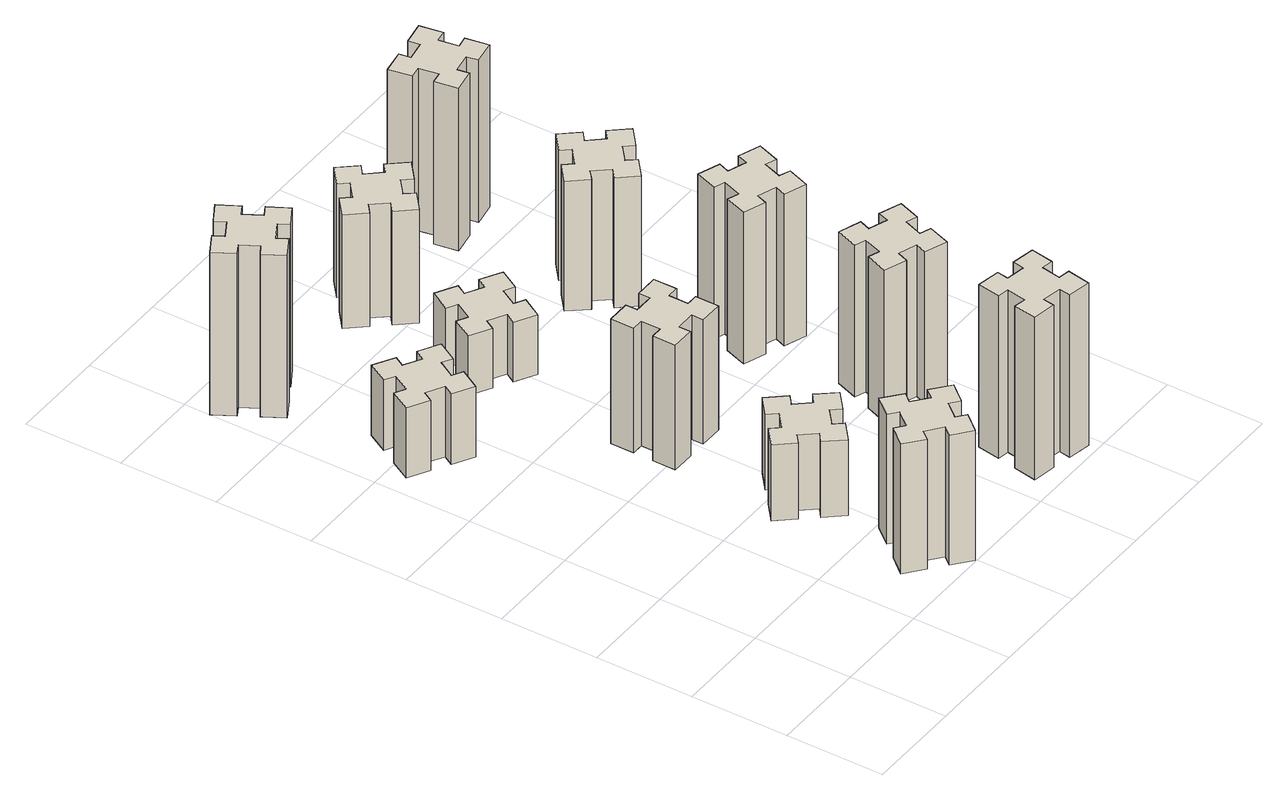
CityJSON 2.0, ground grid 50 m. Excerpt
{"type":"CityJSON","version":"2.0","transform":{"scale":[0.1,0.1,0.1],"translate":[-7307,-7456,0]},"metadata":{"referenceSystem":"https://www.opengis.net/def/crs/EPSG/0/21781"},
"CityObjects":{
"building1":{"type":"Building","attributes":{"class":"1000","function":"1000","usage":"1000","yearOfConstruction":2016,"roofType":"1000","measuredHeight":72,"storeysAboveGround":30,"storeysBelowGround":0},"geometry":[{"type":"Solid","lod":"1","boundaries":[[[[0,1,2,3,4,5,6,7,8,9,10,11,12,13,14,15,16,17,18,19]],[[17,16,20,21]],[[16,15,22,20]],[[15,14,23,22]],[[14,13,24,23]],[[13,12,25,24]],[[12,11,26,25]],[[11,10,27,26]],[[10,9,28,27]],[[9,8,29,28]],[[8,7,30,29]],[[7,6,31,30]],[[6,5,32,31]],[[5,4,33,32]],[[4,3,34,33]],[[3,2,35,34]],[[2,1,36,35]],[[1,0,37,36]],[[0,19,38,37]],[[19,18,39,38]],[[18,17,21,39]],[[24,25,26,27,28,29,30,31,32,33,34,35,36,37,38,39,21,20,22,23]]]]}]},
"building2":{"type":"Building","attributes":{"class":"1000","function":"1000","usage":"1000","yearOfConstruction":2016,"roofType":"1000","measuredHeight":39,"storeysAboveGround":30,"storeysBelowGround":0},"geometry":[{"type":"Solid","lod":"1","boundaries":[[[[40,41,42,43,44,45,46,47,48,49,50,51,52,53,54,55,56,57,58,59]],[[57,56,60,61]],[[56,55,62,60]],[[55,54,63,62]],[[54,53,64,63]],[[53,52,65,64]],[[52,51,66,65]],[[51,50,67,66]],[[50,49,68,67]],[[49,48,69,68]],[[48,47,70,69]],[[47,46,71,70]],[[46,45,72,71]],[[45,44,73,72]],[[44,43,74,73]],[[43,42,75,74]],[[42,41,76,75]],[[41,40,77,76]],[[40,59,78,77]],[[59,58,79,78]],[[58,57,61,79]],[[64,65,66,67,68,69,70,71,72,73,74,75,76,77,78,79,61,60,62,63]]]]}]},
"building3":{"type":"Building","attributes":{"class":"1000","function":"1000","usage":"1000","yearOfConstruction":2016,"roofType":"1000","measuredHeight":90,"storeysAboveGround":30,"storeysBelowGround":0},"geometry":[{"type":"Solid","lod":"1","boundaries":[[[[80,81,82,83,84,85,86,87,88,89,90,91,92,93,94,95,96,97,98,99]],[[97,96,100,101]],[[96,95,102,100]],[[95,94,103,102]],[[94,93,104,103]],[[93,92,105,104]],[[92,91,106,105]],[[91,90,107,106]],[[90,89,108,107]],[[89,88,109,108]],[[88,87,110,109]],[[87,86,111,110]],[[86,85,112,111]],[[85,84,113,112]],[[84,83,114,113]],[[83,82,115,114]],[[82,81,116,115]],[[81,80,117,116]],[[80,99,118,117]],[[99,98,119,118]],[[98,97,101,119]],[[104,105,106,107,108,109,110,111,112,113,114,115,116,117,118,119,101,100,102,103]]]]}]},
"building4":{"type":"Building","attributes":{"class":"1000","function":"1000","usage":"1000","yearOfConstruction":2016,"roofType":"1000","measuredHeight":42,"storeysAboveGround":30,"storeysBelowGround":0},"geometry":[{"type":"Solid","lod":"1","boundaries":[[[[120,121,122,123,124,125,126,127,128,129,130,131,132,133,134,135,136,137,138,139]],[[137,136,140,141]],[[136,135,142,140]],[[135,134,143,142]],[[134,133,144,143]],[[133,132,145,144]],[[132,131,146,145]],[[131,130,147,146]],[[130,129,148,147]],[[129,128,149,148]],[[128,127,150,149]],[[127,126,151,150]],[[126,125,152,151]],[[125,124,153,152]],[[124,123,154,153]],[[123,122,155,154]],[[122,121,156,155]],[[121,120,157,156]],[[120,139,158,157]],[[139,138,159,158]],[[138,137,141,159]],[[144,145,146,147,148,149,150,151,152,153,154,155,156,157,158,159,141,140,142,143]]]]}]},
"building5":{"type":"Building","attributes":{"class":"1000","function":"1000","usage":"1000","yearOfConstruction":2016,"roofType":"1000","measuredHeight":69,"storeysAboveGround":30,"storeysBelowGround":0},"geometry":[{"type":"Solid","lod":"1","boundaries":[[[[160,161,162,163,164,165,166,167,168,169,170,171,172,173,174,175,176,177,178,179]],[[177,176,180,181]],[[176,175,182,180]],[[175,174,183,182]],[[174,173,184,183]],[[173,172,185,184]],[[172,171,186,185]],[[171,170,187,186]],[[170,169,188,187]],[[169,168,189,188]],[[168,167,190,189]],[[167,166,191,190]],[[166,165,192,191]],[[165,164,193,192]],[[164,163,194,193]],[[163,162,195,194]],[[162,161,196,195]],[[161,160,197,196]],[[160,179,198,197]],[[179,178,199,198]],[[178,177,181,199]],[[184,185,186,187,188,189,190,191,192,193,194,195,196,197,198,199,181,180,182,183]]]]}]},
"building6":{"type":"Building","attributes":{"class":"1000","function":"1000","usage":"1000","yearOfConstruction":2016,"roofType":"1000","measuredHeight":33,"storeysAboveGround":30,"storeysBelowGround":0},"geometry":[{"type":"Solid","lod":"1","boundaries":[[[[200,201,202,203,204,205,206,207,208,209,210,211,212,213,214,215,216,217,218,219]],[[217,216,220,221]],[[216,215,222,220]],[[215,214,223,222]],[[214,213,224,223]],[[213,212,225,224]],[[212,211,226,225]],[[211,210,227,226]],[[210,209,228,227]],[[209,208,229,228]],[[208,207,230,229]],[[207,206,231,230]],[[206,205,232,231]],[[205,204,233,232]],[[204,203,234,233]],[[203,202,235,234]],[[202,201,236,235]],[[201,200,237,236]],[[200,219,238,237]],[[219,218,239,238]],[[218,217,221,239]],[[224,225,226,227,228,229,230,231,232,233,234,235,236,237,238,239,221,220,222,223]]]]}]},
"building7":{"type":"Building","attributes":{"class":"1000","function":"1000","usage":"1000","yearOfConstruction":2016,"roofType":"1000","measuredHeight":90,"storeysAboveGround":30,"storeysBelowGround":0},"geometry":[{"type":"Solid","lod":"1","boundaries":[[[[240,241,242,243,244,245,246,247,248,249,250,251,252,253,254,255,256,257,258,259]],[[257,256,260,261]],[[256,255,262,260]],[[255,254,263,262]],[[254,253,264,263]],[[253,252,265,264]],[[252,251,266,265]],[[251,250,267,266]],[[250,249,268,267]],[[249,248,269,268]],[[248,247,270,269]],[[247,246,271,270]],[[246,245,272,271]],[[245,244,273,272]],[[244,243,274,273]],[[243,242,275,274]],[[242,241,276,275]],[[241,240,277,276]],[[240,259,278,277]],[[259,258,279,278]],[[258,257,261,279]],[[264,265,266,267,268,269,270,271,272,273,274,275,276,277,278,279,261,260,262,263]]]]}]},
"building8":{"type":"Building","attributes":{"class":"1000","function":"1000","usage":"1000","yearOfConstruction":2016,"roofType":"1000","measuredHeight":63,"storeysAboveGround":30,"storeysBelowGround":0},"geometry":[{"type":"Solid","lod":"1","boundaries":[[[[280,281,282,283,284,285,286,287,288,289,290,291,292,293,294,295,296,297,298,299]],[[297,296,300,301]],[[296,295,302,300]],[[295,294,303,302]],[[294,293,304,303]],[[293,292,305,304]],[[292,291,306,305]],[[291,290,307,306]],[[290,289,308,307]],[[289,288,309,308]],[[288,287,310,309]],[[287,286,311,310]],[[286,285,312,311]],[[285,284,313,312]],[[284,283,314,313]],[[283,282,315,314]],[[282,281,316,315]],[[281,280,317,316]],[[280,299,318,317]],[[299,298,319,318]],[[298,297,301,319]],[[304,305,306,307,308,309,310,311,312,313,314,315,316,317,318,319,301,300,302,303]]]]}]},
"building9":{"type":"Building","attributes":{"class":"1000","function":"1000","usage":"1000","yearOfConstruction":2016,"roofType":"1000","measuredHeight":84,"storeysAboveGround":30,"storeysBelowGround":0},"geometry":[{"type":"Solid","lod":"1","boundaries":[[[[320,321,322,323,324,325,326,327,328,329,330,331,332,333,334,335,336,337,338,339]],[[337,336,340,341]],[[336,335,342,340]],[[335,334,343,342]],[[334,333,344,343]],[[333,332,345,344]],[[332,331,346,345]],[[331,330,347,346]],[[330,329,348,347]],[[329,328,349,348]],[[328,327,350,349]],[[327,326,351,350]],[[326,325,352,351]],[[325,324,353,352]],[[324,323,354,353]],[[323,322,355,354]],[[322,321,356,355]],[[321,320,357,356]],[[320,339,358,357]],[[339,338,359,358]],[[338,337,341,359]],[[344,345,346,347,348,349,350,351,352,353,354,355,356,357,358,359,341,340,342,343]]]]}]},
"building10":{"type":"Building","attributes":{"class":"1000","function":"1000","usage":"1000","yearOfConstruction":2016,"roofType":"1000","measuredHeight":84,"storeysAboveGround":30,"storeysBelowGround":0},"geometry":[{"type":"Solid","lod":"1","boundaries":[[[[360,361,362,363,364,365,366,367,368,369,370,371,372,373,374,375,376,377,378,379]],[[377,376,380,381]],[[376,375,382,380]],[[375,374,383,382]],[[374,373,384,383]],[[373,372,385,384]],[[372,371,386,385]],[[371,370,387,386]],[[370,369,388,387]],[[369,368,389,388]],[[368,367,390,389]],[[367,366,391,390]],[[366,365,392,391]],[[365,364,393,392]],[[364,363,394,393]],[[363,362,395,394]],[[362,361,396,395]],[[361,360,397,396]],[[360,379,398,397]],[[379,378,399,398]],[[378,377,381,399]],[[384,385,386,387,388,389,390,391,392,393,394,395,396,397,398,399,381,380,382,383]]]]}]},
"building11":{"type":"Building","attributes":{"class":"1000","function":"1000","usage":"1000","yearOfConstruction":2016,"roofType":"1000","measuredHeight":72,"storeysAboveGround":30,"storeysBelowGround":0},"geometry":[{"type":"Solid","lod":"1","boundaries":[[[[400,401,402,403,404,405,406,407,408,409,410,411,412,413,414,415,416,417,418,419]],[[417,416,420,421]],[[416,415,422,420]],[[415,414,423,422]],[[414,413,424,423]],[[413,412,425,424]],[[412,411,426,425]],[[411,410,427,426]],[[410,409,428,427]],[[409,408,429,428]],[[408,407,430,429]],[[407,406,431,430]],[[406,405,432,431]],[[405,404,433,432]],[[404,403,434,433]],[[403,402,435,434]],[[402,401,436,435]],[[401,400,437,436]],[[400,419,438,437]],[[419,418,439,438]],[[418,417,421,439]],[[424,425,426,427,428,429,430,431,432,433,434,435,436,437,438,439,421,420,422,423]]]]}]},
"building12":{"type":"Building","attributes":{"class":"1000","function":"1000","usage":"1000","yearOfConstruction":2016,"roofType":"1000","measuredHeight":90,"storeysAboveGround":30,"storeysBelowGround":0},"geometry":[{"type":"Solid","lod":"1","boundaries":[[[[440,441,442,443,444,445,446,447,448,449,450,451,452,453,454,455,456,457,458,459]],[[457,456,460,461]],[[456,455,462,460]],[[455,454,463,462]],[[454,453,464,463]],[[453,452,465,464]],[[452,451,466,465]],[[451,450,467,466]],[[450,449,468,467]],[[449,448,469,468]],[[448,447,470,469]],[[447,446,471,470]],[[446,445,472,471]],[[445,444,473,472]],[[444,443,474,473]],[[443,442,475,474]],[[442,441,476,475]],[[441,440,477,476]],[[440,459,478,477]],[[459,458,479,478]],[[458,457,461,479]],[[464,465,466,467,468,469,470,471,472,473,474,475,476,477,478,479,461,460,462,463]]]]}]}
},
"vertices":[
[866,193,0],[943,129,0],[904,83,0],[996,6,0],[1073,98,0],[1027,136,0],[1092,213,0],[1138,174,0],[1215,266,0],[1123,343,0],[1084,297,0],[1008,362,0],[1046,408,0],[954,485,0],[877,393,0],[923,354,0],[859,278,0],[813,316,0],[736,224,0],[828,147,0],[859,278,720],[813,316,720],[923,354,720],[877,393,720],[954,485,720],[1046,408,720],[1008,362,720],[1084,297,720],[1123,343,720],[1215,266,720],[1138,174,720],[1092,213,720],[1027,136,720],[1073,98,720],[996,6,720],[904,83,720],[943,129,720],[866,193,720],[828,147,720],[736,224,720],
[406,2367,0],[456,2454,0],[508,2424,0],[568,2528,0],[464,2588,0],[434,2536,0],[347,2586,0],[377,2638,0],[273,2698,0],[213,2594,0],[265,2564,0],[215,2477,0],[163,2507,0],[103,2403,0],[207,2343,0],[237,2395,0],[324,2345,0],[294,2293,0],[398,2233,0],[458,2337,0],[324,2345,390],[294,2293,390],[237,2395,390],[207,2343,390],[103,2403,390],[163,2507,390],[215,2477,390],[265,2564,390],[213,2594,390],[273,2698,390],[377,2638,390],[347,2586,390],[434,2536,390],[464,2588,390],[568,2528,390],[508,2424,390],[456,2454,390],[406,2367,390],[458,2337,390],[398,2233,390],
[224,3426,0],[137,3376,0],[107,3428,0],[3,3368,0],[63,3264,0],[115,3294,0],[165,3207,0],[113,3177,0],[173,3073,0],[277,3133,0],[247,3185,0],[334,3235,0],[364,3183,0],[468,3243,0],[408,3347,0],[356,3317,0],[306,3404,0],[358,3434,0],[298,3538,0],[194,3478,0],[306,3404,900],[358,3434,900],[356,3317,900],[408,3347,900],[468,3243,900],[364,3183,900],[334,3235,900],[247,3185,900],[277,3133,900],[173,3073,900],[113,3177,900],[165,3207,900],[115,3294,900],[63,3264,900],[3,3368,900],[107,3428,900],[137,3376,900],[224,3426,900],[194,3478,900],[298,3538,900],
[943,1002,0],[866,937,0],[828,983,0],[736,906,0],[813,814,0],[859,853,0],[923,776,0],[877,738,0],[954,646,0],[1046,723,0],[1008,769,0],[1084,833,0],[1123,787,0],[1215,864,0],[1138,956,0],[1092,918,0],[1027,994,0],[1073,1033,0],[996,1125,0],[904,1048,0],[1027,994,420],[1073,1033,420],[1092,918,420],[1138,956,420],[1215,864,420],[1123,787,420],[1084,833,420],[1008,769,420],[1046,723,420],[954,646,420],[877,738,420],[923,776,420],[859,853,420],[813,814,420],[736,906,420],[828,983,420],[866,937,420],[943,1002,420],[904,1048,420],[996,1125,420],
[925,1515,0],[1025,1515,0],[1025,1455,0],[1145,1455,0],[1145,1575,0],[1085,1575,0],[1085,1675,0],[1145,1675,0],[1145,1795,0],[1025,1795,0],[1025,1735,0],[925,1735,0],[925,1795,0],[805,1795,0],[805,1675,0],[865,1675,0],[865,1575,0],[805,1575,0],[805,1455,0],[925,1455,0],[865,1575,690],[805,1575,690],[865,1675,690],[805,1675,690],[805,1795,690],[925,1795,690],[925,1735,690],[1025,1735,690],[1025,1795,690],[1145,1795,690],[1145,1675,690],[1085,1675,690],[1085,1575,690],[1145,1575,690],[1145,1455,690],[1025,1455,690],[1025,1515,690],[925,1515,690],[925,1455,690],[805,1455,690],
[1046,2467,0],[1096,2554,0],[1148,2524,0],[1208,2628,0],[1104,2688,0],[1074,2636,0],[987,2686,0],[1017,2738,0],[913,2798,0],[853,2694,0],[905,2664,0],[855,2577,0],[803,2607,0],[743,2503,0],[847,2443,0],[877,2495,0],[964,2445,0],[934,2393,0],[1038,2333,0],[1098,2437,0],[964,2445,330],[934,2393,330],[877,2495,330],[847,2443,330],[743,2503,330],[803,2607,330],[855,2577,330],[905,2664,330],[853,2694,330],[913,2798,330],[1017,2738,330],[987,2686,330],[1074,2636,330],[1104,2688,330],[1208,2628,330],[1148,2524,330],[1096,2554,330],[1046,2467,330],[1098,2437,330],[1038,2333,330],
[1884,345,0],[1785,362,0],[1796,421,0],[1677,442,0],[1657,324,0],[1716,314,0],[1698,215,0],[1639,226,0],[1618,107,0],[1737,87,0],[1747,146,0],[1845,128,0],[1835,69,0],[1953,48,0],[1974,167,0],[1915,177,0],[1932,275,0],[1991,265,0],[2012,383,0],[1894,404,0],[1932,275,900],[1991,265,900],[1915,177,900],[1974,167,900],[1953,48,900],[1835,69,900],[1845,128,900],[1747,146,900],[1737,87,900],[1618,107,900],[1639,226,900],[1698,215,900],[1716,314,900],[1657,324,900],[1677,442,900],[1796,421,900],[1785,362,900],[1884,345,900],[1894,404,900],[2012,383,900],
[1192,3238,0],[1127,3314,0],[1173,3353,0],[1096,3445,0],[1004,3368,0],[1043,3322,0],[966,3257,0],[928,3303,0],[836,3226,0],[913,3134,0],[959,3173,0],[1023,3096,0],[977,3058,0],[1054,2966,0],[1146,3043,0],[1108,3089,0],[1184,3153,0],[1223,3107,0],[1315,3184,0],[1238,3276,0],[1184,3153,630],[1223,3107,630],[1108,3089,630],[1146,3043,630],[1054,2966,630],[977,3058,630],[1023,3096,630],[959,3173,630],[913,3134,630],[836,3226,630],[928,3303,630],[966,3257,630],[1043,3322,630],[1004,3368,630],[1096,3445,630],[1173,3353,630],[1127,3314,630],[1192,3238,630],[1238,3276,630],[1315,3184,630],
[1731,899,0],[1825,865,0],[1804,809,0],[1917,767,0],[1958,880,0],[1902,901,0],[1936,995,0],[1992,974,0],[2033,1087,0],[1920,1128,0],[1900,1072,0],[1806,1106,0],[1827,1162,0],[1714,1203,0],[1673,1090,0],[1729,1070,0],[1695,976,0],[1639,997,0],[1597,884,0],[1710,843,0],[1695,976,840],[1639,997,840],[1729,1070,840],[1673,1090,840],[1714,1203,840],[1827,1162,840],[1806,1106,840],[1900,1072,840],[1920,1128,840],[2033,1087,840],[1992,974,840],[1936,995,840],[1902,901,840],[1958,880,840],[1917,767,840],[1804,809,840],[1825,865,840],[1731,899,840],[1710,843,840],[1597,884,840],
[1900,1812,0],[1806,1846,0],[1827,1902,0],[1714,1943,0],[1673,1830,0],[1729,1810,0],[1695,1716,0],[1639,1737,0],[1597,1624,0],[1710,1583,0],[1731,1639,0],[1825,1605,0],[1804,1549,0],[1917,1507,0],[1958,1620,0],[1902,1641,0],[1936,1735,0],[1992,1714,0],[2033,1827,0],[1920,1868,0],[1936,1735,840],[1992,1714,840],[1902,1641,840],[1958,1620,840],[1917,1507,840],[1804,1549,840],[1825,1605,840],[1731,1639,840],[1710,1583,840],[1597,1624,840],[1639,1737,840],[1695,1716,840],[1729,1810,840],[1673,1830,840],[1714,1943,840],[1827,1902,840],[1806,1846,840],[1900,1812,840],[1920,1868,840],[2033,1827,840],
[1599,2433,0],[1663,2356,0],[1617,2318,0],[1694,2226,0],[1786,2303,0],[1748,2349,0],[1824,2413,0],[1863,2367,0],[1955,2444,0],[1878,2536,0],[1832,2498,0],[1767,2574,0],[1813,2613,0],[1736,2705,0],[1644,2628,0],[1683,2582,0],[1606,2517,0],[1568,2563,0],[1476,2486,0],[1553,2394,0],[1606,2517,720],[1568,2563,720],[1683,2582,720],[1644,2628,720],[1736,2705,720],[1813,2613,720],[1767,2574,720],[1832,2498,720],[1878,2536,720],[1955,2444,720],[1863,2367,720],[1824,2413,720],[1748,2349,720],[1786,2303,720],[1694,2226,720],[1617,2318,720],[1663,2356,720],[1599,2433,720],[1553,2394,720],[1476,2486,720],
[1598,3335,0],[1616,3237,0],[1557,3227,0],[1577,3108,0],[1696,3129,0],[1685,3188,0],[1784,3206,0],[1794,3147,0],[1912,3167,0],[1891,3286,0],[1832,3275,0],[1815,3374,0],[1874,3384,0],[1853,3502,0],[1735,3481,0],[1745,3422,0],[1647,3405,0],[1637,3464,0],[1518,3443,0],[1539,3325,0],[1647,3405,900],[1637,3464,900],[1745,3422,900],[1735,3481,900],[1853,3502,900],[1874,3384,900],[1815,3374,900],[1832,3275,900],[1891,3286,900],[1912,3167,900],[1794,3147,900],[1784,3206,900],[1685,3188,900],[1696,3129,900],[1577,3108,900],[1557,3227,900],[1616,3237,900],[1598,3335,900],[1539,3325,900],[1518,3443,900]
]}
